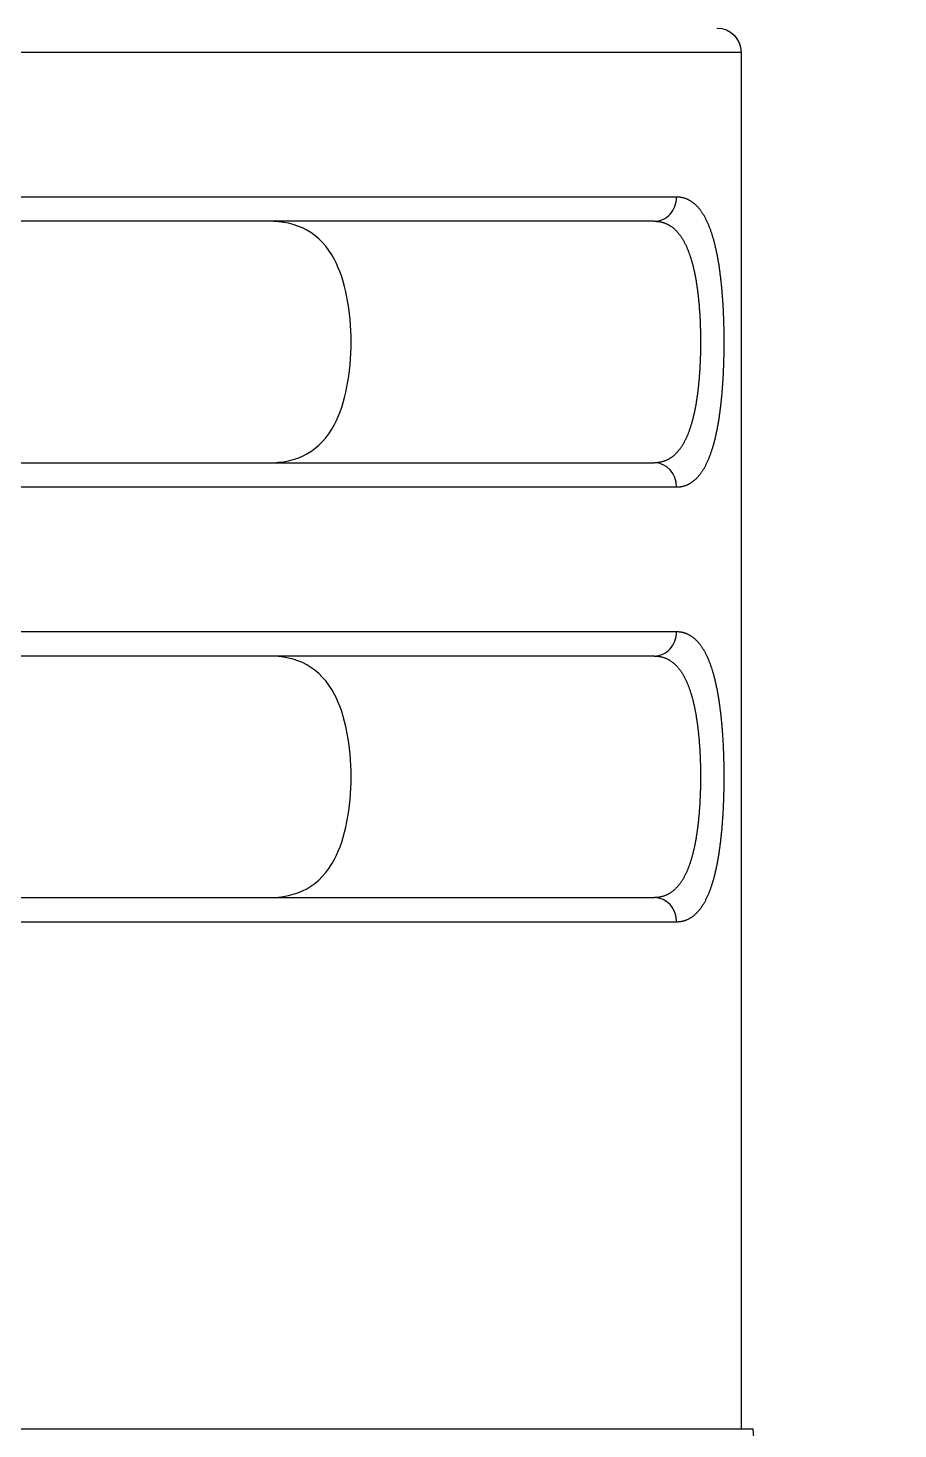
# Model space of a CAD drawing. Header units: millimetres. Extents: x 4900 to 5740, y 840 to 1434.
# Drawn here: x 5261.87 to 5265.47, y 974.83 to 980.63 of the extents above; entities that cross this region are included whole.
import ezdxf

# ---------------------------------------------------------------- set-up
doc = ezdxf.new("R2010")
doc.units = ezdxf.units.MM

msp = doc.modelspace()

# ---------------------------------------------------------------- linework, layer by layer
at = {"extrusion": (-1, 2.22045e-16, 2.96604e-13)}
for p, q in [((5258.3234, 980.5311), (5264.8234, 980.5311)), ((5264.8234, 980.5311), (5264.8234, 974.8311)), ((5264.5565, 979.9311), (5258.5902, 979.9311)), ((5264.4647, 979.8311), (5258.682, 979.8311)), ((5258.682, 978.8311), (5264.4647, 978.8311)), ((5258.5902, 978.7311), (5264.5565, 978.7311)), ((5264.5565, 978.1311), (5258.5902, 978.1311)), ((5264.4647, 978.0311), (5258.682, 978.0311)), ((5258.682, 977.0311), (5264.4647, 977.0311)), ((5258.5902, 976.9311), (5264.5565, 976.9311))]:
    msp.add_line(p, q, dxfattribs=at)
at = {"extrusion": (-5.04871e-29, 2.22045e-16, -1)}
msp.add_arc((-5264.7234, 980.5311), 0.1, 90, 180, dxfattribs=at)
for centre, start_param, end_param in [((5264.4647, 979.9311), 3.141588, 4.712388), ((5264.4647, 978.7311), 4.712415, 6.283207), ((5264.4647, 978.1311), 3.141588, 4.712388), ((5264.4647, 976.9311), 4.712415, 6.283207)]:
    msp.add_ellipse(centre, major_axis=(0, 0.1), ratio=0.917894, start_param=start_param, end_param=end_param)
for points, knots in [([(5264.5565, 978.7311), (5264.558, 978.7311), (5264.5611, 978.7312), (5264.5656, 978.7315), (5264.5701, 978.7319), (5264.5745, 978.7325), (5264.5789, 978.7333), (5264.5832, 978.7343), (5264.5874, 978.7354), (5264.5916, 978.7367), (5264.5957, 978.7382), (5264.5998, 978.7398), (5264.6038, 978.7416), (5264.6077, 978.7436), (5264.6116, 978.7457), (5264.6154, 978.748), (5264.6192, 978.7505), (5264.6229, 978.7531), (5264.6266, 978.7558), (5264.6302, 978.7588), (5264.6337, 978.7619), (5264.6371, 978.7651), (5264.6405, 978.7685), (5264.6439, 978.772), (5264.6472, 978.7757), (5264.6504, 978.7795), (5264.6536, 978.7835), (5264.6567, 978.7876), (5264.6597, 978.7919), (5264.6627, 978.7963), (5264.6657, 978.8008), (5264.6685, 978.8055), (5264.6714, 978.8103), (5264.6741, 978.8152), (5264.6768, 978.8203), (5264.6795, 978.8255), (5264.6821, 978.8309), (5264.6846, 978.8363), (5264.6871, 978.8419), (5264.6895, 978.8477), (5264.6919, 978.8535), (5264.6942, 978.8595), (5264.6965, 978.8655), (5264.6987, 978.8717), (5264.7009, 978.878), (5264.703, 978.8845), (5264.705, 978.891), (5264.7071, 978.8976), (5264.709, 978.9044), (5264.7109, 978.9112), (5264.7128, 978.9182), (5264.7146, 978.9253), (5264.7164, 978.9324), (5264.7181, 978.9397), (5264.7198, 978.9471), (5264.7214, 978.9545), (5264.723, 978.9621), (5264.7245, 978.9698), (5264.726, 978.9775), (5264.7274, 978.9854), (5264.7288, 978.9933), (5264.7302, 979.0013), (5264.7315, 979.0094), (5264.7328, 979.0175), (5264.734, 979.0258), (5264.7352, 979.0341), (5264.7363, 979.0424), (5264.7374, 979.0509), (5264.7385, 979.0594), (5264.7395, 979.068), (5264.7405, 979.0766), (5264.7415, 979.0853), (5264.7424, 979.0941), (5264.7432, 979.1029), (5264.7441, 979.1118), (5264.7449, 979.1208), (5264.7456, 979.1298), (5264.7463, 979.1388), (5264.747, 979.1479), (5264.7477, 979.1571), (5264.7483, 979.1662), (5264.7489, 979.1755), (5264.7494, 979.1847), (5264.7499, 979.194), (5264.7504, 979.2033), (5264.7508, 979.2126), (5264.7512, 979.222), (5264.7516, 979.2314), (5264.7519, 979.2409), (5264.7522, 979.2503), (5264.7525, 979.2598), (5264.7527, 979.2693), (5264.7529, 979.2788), (5264.7531, 979.2883), (5264.7532, 979.2978), (5264.7533, 979.3073), (5264.7534, 979.3169), (5264.7534, 979.3264), (5264.7534, 979.3359), (5264.7534, 979.3455), (5264.7533, 979.355), (5264.7532, 979.3646), (5264.7531, 979.3741), (5264.7529, 979.3837), (5264.7527, 979.3932), (5264.7525, 979.4026), (5264.7522, 979.4121), (5264.7519, 979.4215), (5264.7516, 979.4309), (5264.7512, 979.4403), (5264.7508, 979.4496), (5264.7504, 979.459), (5264.7499, 979.4683), (5264.7494, 979.4776), (5264.7489, 979.4868), (5264.7483, 979.496), (5264.7477, 979.5052), (5264.747, 979.5144), (5264.7463, 979.5235), (5264.7456, 979.5325), (5264.7449, 979.5415), (5264.7441, 979.5505), (5264.7432, 979.5594), (5264.7424, 979.5682), (5264.7415, 979.5769), (5264.7405, 979.5857), (5264.7395, 979.5943), (5264.7385, 979.6029), (5264.7374, 979.6114), (5264.7363, 979.6198), (5264.7352, 979.6282), (5264.734, 979.6365), (5264.7328, 979.6447), (5264.7315, 979.6529), (5264.7302, 979.661), (5264.7288, 979.669), (5264.7274, 979.6769), (5264.726, 979.6847), (5264.7245, 979.6925), (5264.723, 979.7001), (5264.7214, 979.7077), (5264.7198, 979.7151), (5264.7181, 979.7225), (5264.7164, 979.7298), (5264.7146, 979.7369), (5264.7128, 979.744), (5264.7109, 979.751), (5264.709, 979.7578), (5264.7071, 979.7645), (5264.7051, 979.7712), (5264.703, 979.7777), (5264.7009, 979.7842), (5264.6987, 979.7905), (5264.6965, 979.7967), (5264.6942, 979.8028), (5264.6919, 979.8087), (5264.6895, 979.8146), (5264.6871, 979.8203), (5264.6846, 979.8259), (5264.6821, 979.8314), (5264.6795, 979.8367), (5264.6768, 979.8419), (5264.6741, 979.847), (5264.6714, 979.8519), (5264.6685, 979.8568), (5264.6657, 979.8614), (5264.6627, 979.866), (5264.6597, 979.8704), (5264.6567, 979.8746), (5264.6536, 979.8788), (5264.6504, 979.8827), (5264.6472, 979.8866), (5264.6439, 979.8903), (5264.6405, 979.8938), (5264.6371, 979.8972), (5264.6337, 979.9004), (5264.6301, 979.9035), (5264.6266, 979.9064), (5264.6229, 979.9092), (5264.6192, 979.9118), (5264.6154, 979.9143), (5264.6116, 979.9166), (5264.6077, 979.9187), (5264.6038, 979.9207), (5264.5998, 979.9225), (5264.5957, 979.9241), (5264.5916, 979.9256), (5264.5874, 979.9269), (5264.5831, 979.928), (5264.5788, 979.929), (5264.5745, 979.9298), (5264.5701, 979.9304), (5264.5656, 979.9308), (5264.5611, 979.9311), (5264.558, 979.9311), (5264.5565, 979.9311)], [0, 0, 0, 0, 0.0051813, 0.0103627, 0.015544, 0.0207254, 0.0259067, 0.0310881, 0.0362694, 0.0414508, 0.0466321, 0.0518135, 0.0569948, 0.0621762, 0.0673575, 0.0725389, 0.0777202, 0.0829016, 0.0880829, 0.0932642, 0.0984456, 0.1036269, 0.1088083, 0.1139896, 0.119171, 0.1243523, 0.1295337, 0.134715, 0.1398964, 0.1450777, 0.1502591, 0.1554404, 0.1606218, 0.1658031, 0.1709845, 0.1761658, 0.1813472, 0.1865285, 0.1917098, 0.1968912, 0.2020725, 0.2072539, 0.2124352, 0.2176166, 0.2227979, 0.2279793, 0.2331606, 0.238342, 0.2435233, 0.2487047, 0.253886, 0.2590674, 0.2642487, 0.2694301, 0.2746114, 0.2797927, 0.2849741, 0.2901554, 0.2953368, 0.3005181, 0.3056995, 0.3108808, 0.3160622, 0.3212435, 0.3264249, 0.3316062, 0.3367876, 0.3419689, 0.3471503, 0.3523316, 0.357513, 0.3626943, 0.3678756, 0.373057, 0.3782383, 0.3834197, 0.388601, 0.3937824, 0.3989637, 0.4041451, 0.4093264, 0.4145078, 0.4196891, 0.4248705, 0.4300518, 0.4352332, 0.4404145, 0.4455959, 0.4507772, 0.4559585, 0.4611399, 0.4663212, 0.4715026, 0.4766839, 0.4818653, 0.4870466, 0.492228, 0.4974093, 0.5025907, 0.507772, 0.5129534, 0.5181347, 0.5233161, 0.5284974, 0.5336788, 0.5388601, 0.5440415, 0.5492228, 0.5544041, 0.5595855, 0.5647668, 0.5699482, 0.5751295, 0.5803109, 0.5854922, 0.5906736, 0.5958549, 0.6010363, 0.6062176, 0.611399, 0.6165803, 0.6217617, 0.626943, 0.6321244, 0.6373057, 0.642487, 0.6476684, 0.6528497, 0.6580311, 0.6632124, 0.6683938, 0.6735751, 0.6787565, 0.6839378, 0.6891192, 0.6943005, 0.6994819, 0.7046632, 0.7098446, 0.7150259, 0.7202073, 0.7253886, 0.7305699, 0.7357513, 0.7409326, 0.746114, 0.7512953, 0.7564767, 0.761658, 0.7668394, 0.7720207, 0.7772021, 0.7823834, 0.7875648, 0.7927461, 0.7979275, 0.8031088, 0.8082902, 0.8134715, 0.8186528, 0.8238342, 0.8290155, 0.8341969, 0.8393782, 0.8445596, 0.8497409, 0.8549223, 0.8601036, 0.865285, 0.8704663, 0.8756477, 0.880829, 0.8860104, 0.8911917, 0.8963731, 0.9015544, 0.9067358, 0.9119171, 0.9170984, 0.9222798, 0.9274611, 0.9326425, 0.9378238, 0.9430052, 0.9481865, 0.9533679, 0.9585492, 0.9637306, 0.9689119, 0.9740933, 0.9792746, 0.984456, 0.9896373, 0.9948187, 1, 1, 1, 1]), ([(5262.8685, 978.8311), (5262.9236, 978.8311), (5262.9791, 978.8415), (5263.0735, 978.8937), (5263.1125, 978.9358), (5263.1631, 979.0319), (5263.1811, 979.0855), (5263.2043, 979.2044), (5263.2097, 979.2696), (5263.2097, 979.3311), (5263.2097, 979.3926), (5263.2043, 979.4579), (5263.1811, 979.5768), (5263.1631, 979.6304), (5263.1125, 979.7265), (5263.0735, 979.7686), (5262.9791, 979.8208), (5262.9236, 979.8311), (5262.8685, 979.8311)], [0.3110542, 0.3110542, 0.3110542, 0.3110542, 0.3348501, 0.3348501, 0.3586461, 0.3586461, 0.3770975, 0.3770975, 0.395549, 0.395549, 0.395549, 0.4140004, 0.4140004, 0.4324518, 0.4324518, 0.4562478, 0.4562478, 0.480042, 0.480042, 0.480042, 0.480042]), ([(5264.4647, 979.8311), (5264.4663, 979.8311), (5264.4694, 979.8311), (5264.4739, 979.8308), (5264.4784, 979.8304), (5264.4829, 979.8299), (5264.4873, 979.8292), (5264.4916, 979.8283), (5264.4959, 979.8273), (5264.5001, 979.8261), (5264.5042, 979.8248), (5264.5083, 979.8233), (5264.5123, 979.8217), (5264.5162, 979.8199), (5264.5201, 979.818), (5264.5239, 979.8159), (5264.5277, 979.8137), (5264.5314, 979.8114), (5264.535, 979.8089), (5264.5386, 979.8062), (5264.5421, 979.8035), (5264.5455, 979.8006), (5264.5489, 979.7976), (5264.5522, 979.7944), (5264.5555, 979.7911), (5264.5586, 979.7877), (5264.5618, 979.7841), (5264.5648, 979.7804), (5264.5678, 979.7766), (5264.5708, 979.7727), (5264.5737, 979.7686), (5264.5765, 979.7644), (5264.5793, 979.7601), (5264.582, 979.7557), (5264.5846, 979.7512), (5264.5872, 979.7465), (5264.5898, 979.7418), (5264.5923, 979.7369), (5264.5947, 979.7319), (5264.597, 979.7268), (5264.5994, 979.7215), (5264.6016, 979.7162), (5264.6038, 979.7108), (5264.606, 979.7052), (5264.6081, 979.6996), (5264.6101, 979.6938), (5264.6121, 979.6879), (5264.6141, 979.682), (5264.616, 979.6759), (5264.6178, 979.6698), (5264.6196, 979.6635), (5264.6214, 979.6572), (5264.623, 979.6508), (5264.6247, 979.6442), (5264.6263, 979.6376), (5264.6278, 979.6309), (5264.6294, 979.6241), (5264.6308, 979.6173), (5264.6322, 979.6103), (5264.6336, 979.6033), (5264.6349, 979.5961), (5264.6362, 979.589), (5264.6374, 979.5817), (5264.6386, 979.5743), (5264.6398, 979.5669), (5264.6409, 979.5594), (5264.6419, 979.5519), (5264.6429, 979.5443), (5264.6439, 979.5366), (5264.6448, 979.5289), (5264.6457, 979.5211), (5264.6466, 979.5132), (5264.6474, 979.5053), (5264.6482, 979.4974), (5264.6489, 979.4894), (5264.6496, 979.4813), (5264.6502, 979.4732), (5264.6509, 979.4651), (5264.6514, 979.4569), (5264.652, 979.4487), (5264.6525, 979.4404), (5264.6529, 979.4321), (5264.6534, 979.4238), (5264.6537, 979.4155), (5264.6541, 979.4072), (5264.6544, 979.3988), (5264.6547, 979.3904), (5264.6549, 979.3819), (5264.6551, 979.3735), (5264.6553, 979.365), (5264.6554, 979.3566), (5264.6555, 979.3481), (5264.6555, 979.3396), (5264.6556, 979.3339), (5264.6556, 979.3311)], [0.0000003, 0.0000003, 0.0000003, 0.0000003, 0.0108696, 0.0217391, 0.0326087, 0.0434783, 0.0543478, 0.0652174, 0.076087, 0.0869565, 0.0978261, 0.1086957, 0.1195652, 0.1304348, 0.1413043, 0.1521739, 0.1630435, 0.173913, 0.1847826, 0.1956522, 0.2065217, 0.2173913, 0.2282609, 0.2391304, 0.25, 0.2608696, 0.2717391, 0.2826087, 0.2934783, 0.3043478, 0.3152174, 0.326087, 0.3369565, 0.3478261, 0.3586957, 0.3695652, 0.3804348, 0.3913043, 0.4021739, 0.4130435, 0.423913, 0.4347826, 0.4456522, 0.4565217, 0.4673913, 0.4782609, 0.4891304, 0.5, 0.5108696, 0.5217391, 0.5326087, 0.5434783, 0.5543478, 0.5652174, 0.576087, 0.5869565, 0.5978261, 0.6086957, 0.6195652, 0.6304348, 0.6413043, 0.6521739, 0.6630435, 0.673913, 0.6847826, 0.6956522, 0.7065217, 0.7173913, 0.7282609, 0.7391304, 0.75, 0.7608696, 0.7717391, 0.7826087, 0.7934783, 0.8043478, 0.8152174, 0.826087, 0.8369565, 0.8478261, 0.8586957, 0.8695652, 0.8804348, 0.8913043, 0.9021739, 0.9130435, 0.923913, 0.9347826, 0.9456522, 0.9565217, 0.9673913, 0.9782609, 0.9891304, 1, 1, 1, 1]), ([(5264.6556, 979.3311), (5264.6556, 979.3283), (5264.6556, 979.3254), (5264.6555, 979.3226), (5264.6555, 979.3198), (5264.6555, 979.317), (5264.6555, 979.3141), (5264.6555, 979.3113), (5264.6554, 979.3085), (5264.6554, 979.3057), (5264.6554, 979.3028), (5264.6553, 979.3), (5264.6553, 979.2972), (5264.6552, 979.2944), (5264.6552, 979.2916), (5264.6551, 979.2887), (5264.655, 979.2859), (5264.655, 979.2831), (5264.6549, 979.2803), (5264.6548, 979.2775), (5264.6547, 979.2747), (5264.6547, 979.2719), (5264.6546, 979.2691), (5264.6545, 979.2663), (5264.6544, 979.2635), (5264.6543, 979.2607), (5264.6542, 979.2579), (5264.6541, 979.2551), (5264.654, 979.2523), (5264.6539, 979.2495), (5264.6537, 979.2467), (5264.6536, 979.2439), (5264.6535, 979.2411), (5264.6533, 979.2384), (5264.6532, 979.2356), (5264.6531, 979.2328), (5264.6529, 979.23), (5264.6528, 979.2273), (5264.6526, 979.2245), (5264.6525, 979.2218), (5264.6523, 979.219), (5264.6521, 979.2162), (5264.652, 979.2135), (5264.6518, 979.2108), (5264.6516, 979.208), (5264.6514, 979.2053), (5264.6512, 979.2026), (5264.651, 979.1998), (5264.6508, 979.1971), (5264.6506, 979.1944), (5264.6504, 979.1917), (5264.6502, 979.189), (5264.65, 979.1863), (5264.6498, 979.1836), (5264.6496, 979.1809), (5264.6494, 979.1782), (5264.6491, 979.1755), (5264.6489, 979.1728), (5264.6486, 979.1701), (5264.6484, 979.1675), (5264.6482, 979.1648), (5264.6479, 979.1621), (5264.6476, 979.1595), (5264.6474, 979.1568), (5264.6471, 979.1542), (5264.6468, 979.1516), (5264.6466, 979.1489), (5264.6463, 979.1463), (5264.646, 979.1437), (5264.6457, 979.1411), (5264.6454, 979.1385), (5264.6451, 979.1359), (5264.6448, 979.1333), (5264.6445, 979.1307), (5264.6442, 979.1281), (5264.6439, 979.1256), (5264.6436, 979.123), (5264.6432, 979.1204), (5264.6429, 979.1179), (5264.6426, 979.1154), (5264.6422, 979.1128), (5264.6419, 979.1103), (5264.6416, 979.1078), (5264.6412, 979.1052), (5264.6408, 979.1027), (5264.6405, 979.1002), (5264.6401, 979.0977), (5264.6397, 979.0953), (5264.6394, 979.0928), (5264.639, 979.0903), (5264.6386, 979.0879), (5264.6382, 979.0854), (5264.6378, 979.083), (5264.6374, 979.0805), (5264.637, 979.0781), (5264.6366, 979.0757), (5264.6362, 979.0733), (5264.6358, 979.0708), (5264.6353, 979.0685), (5264.6349, 979.0661), (5264.6345, 979.0637), (5264.634, 979.0613), (5264.6336, 979.059), (5264.6331, 979.0566), (5264.6327, 979.0542), (5264.6322, 979.0519), (5264.6317, 979.0496), (5264.6313, 979.0473), (5264.6308, 979.045), (5264.6303, 979.0427), (5264.6298, 979.0404), (5264.6293, 979.0381), (5264.6288, 979.0358), (5264.6283, 979.0335), (5264.6278, 979.0313), (5264.6273, 979.029), (5264.6268, 979.0268), (5264.6263, 979.0246), (5264.6257, 979.0224), (5264.6252, 979.0202), (5264.6247, 979.018), (5264.6241, 979.0158), (5264.6236, 979.0136), (5264.623, 979.0114), (5264.6225, 979.0093), (5264.6219, 979.0071), (5264.6213, 979.005), (5264.6208, 979.0029), (5264.6202, 979.0008), (5264.6196, 978.9987), (5264.619, 978.9966), (5264.6184, 978.9945), (5264.6178, 978.9924), (5264.6172, 978.9904), (5264.6166, 978.9883), (5264.6159, 978.9863), (5264.6153, 978.9842), (5264.6147, 978.9822), (5264.614, 978.9802), (5264.6134, 978.9782), (5264.6128, 978.9762), (5264.6121, 978.9743), (5264.6114, 978.9723), (5264.6108, 978.9704), (5264.6101, 978.9684), (5264.6094, 978.9665), (5264.6088, 978.9646), (5264.6081, 978.9627), (5264.6074, 978.9608), (5264.6067, 978.9589), (5264.606, 978.957), (5264.6052, 978.9552), (5264.6045, 978.9533), (5264.6038, 978.9515), (5264.6031, 978.9497), (5264.6023, 978.9478), (5264.6016, 978.946), (5264.6009, 978.9443), (5264.6001, 978.9425), (5264.5993, 978.9407), (5264.5986, 978.939), (5264.5978, 978.9372), (5264.597, 978.9355), (5264.5962, 978.9338), (5264.5955, 978.9321), (5264.5947, 978.9304), (5264.5939, 978.9287), (5264.593, 978.927), (5264.5922, 978.9254), (5264.5914, 978.9237), (5264.5906, 978.9221), (5264.5897, 978.9205), (5264.5889, 978.9189), (5264.5881, 978.9173), (5264.5872, 978.9157), (5264.5863, 978.9142), (5264.5855, 978.9126), (5264.5846, 978.9111), (5264.5837, 978.9095), (5264.5829, 978.908), (5264.582, 978.9065), (5264.5811, 978.905), (5264.5802, 978.9036), (5264.5792, 978.9021), (5264.5783, 978.9007), (5264.5774, 978.8992), (5264.5765, 978.8978), (5264.5755, 978.8964), (5264.5746, 978.895), (5264.5737, 978.8936), (5264.5727, 978.8923), (5264.5717, 978.8909), (5264.5708, 978.8896), (5264.5698, 978.8882), (5264.5688, 978.8869), (5264.5678, 978.8856), (5264.5668, 978.8843), (5264.5658, 978.8831), (5264.5648, 978.8818), (5264.5638, 978.8806), (5264.5628, 978.8794), (5264.5617, 978.8781), (5264.5607, 978.8769), (5264.5597, 978.8758), (5264.5586, 978.8746), (5264.5576, 978.8734), (5264.5565, 978.8723), (5264.5554, 978.8712), (5264.5544, 978.8701), (5264.5533, 978.869), (5264.5522, 978.8679), (5264.5511, 978.8668), (5264.55, 978.8658), (5264.5489, 978.8647), (5264.5478, 978.8637), (5264.5466, 978.8627), (5264.5455, 978.8617), (5264.5444, 978.8607), (5264.5432, 978.8597), (5264.5421, 978.8588), (5264.5409, 978.8579), (5264.5397, 978.8569), (5264.5386, 978.856), (5264.5374, 978.8551), (5264.5362, 978.8543), (5264.535, 978.8534), (5264.5338, 978.8526), (5264.5326, 978.8517), (5264.5314, 978.8509), (5264.5302, 978.8501), (5264.5289, 978.8493), (5264.5277, 978.8486), (5264.5264, 978.8478), (5264.5252, 978.8471), (5264.5239, 978.8464), (5264.5227, 978.8457), (5264.5214, 978.845), (5264.5201, 978.8443), (5264.5188, 978.8436), (5264.5175, 978.843), (5264.5162, 978.8424), (5264.5149, 978.8418), (5264.5136, 978.8412), (5264.5123, 978.8406), (5264.511, 978.8401), (5264.5096, 978.8395), (5264.5083, 978.839), (5264.5069, 978.8385), (5264.5056, 978.838), (5264.5042, 978.8375), (5264.5028, 978.8371), (5264.5015, 978.8366), (5264.5001, 978.8362), (5264.4987, 978.8358), (5264.4973, 978.8354), (5264.4959, 978.835), (5264.4945, 978.8347), (5264.493, 978.8343), (5264.4916, 978.834), (5264.4902, 978.8337), (5264.4887, 978.8334), (5264.4873, 978.8331), (5264.4858, 978.8329), (5264.4844, 978.8326), (5264.4829, 978.8324), (5264.4814, 978.8322), (5264.4799, 978.832), (5264.4784, 978.8319), (5264.4769, 978.8317), (5264.4754, 978.8316), (5264.4739, 978.8315), (5264.4724, 978.8313), (5264.4709, 978.8313), (5264.4693, 978.8312), (5264.4678, 978.8312), (5264.4663, 978.8311), (5264.4647, 978.8311)], [0, 0, 0, 0, 0.0108696, 0.0108696, 0.0108696, 0.0217391, 0.0217391, 0.0217391, 0.0326087, 0.0326087, 0.0326087, 0.0434783, 0.0434783, 0.0434783, 0.0543478, 0.0543478, 0.0543478, 0.0652174, 0.0652174, 0.0652174, 0.076087, 0.076087, 0.076087, 0.0869565, 0.0869565, 0.0869565, 0.0978261, 0.0978261, 0.0978261, 0.1086957, 0.1086957, 0.1086957, 0.1195652, 0.1195652, 0.1195652, 0.1304348, 0.1304348, 0.1304348, 0.1413043, 0.1413043, 0.1413043, 0.1521739, 0.1521739, 0.1521739, 0.1630435, 0.1630435, 0.1630435, 0.173913, 0.173913, 0.173913, 0.1847826, 0.1847826, 0.1847826, 0.1956522, 0.1956522, 0.1956522, 0.2065217, 0.2065217, 0.2065217, 0.2173913, 0.2173913, 0.2173913, 0.2282609, 0.2282609, 0.2282609, 0.2391304, 0.2391304, 0.2391304, 0.25, 0.25, 0.25, 0.2608696, 0.2608696, 0.2608696, 0.2717391, 0.2717391, 0.2717391, 0.2826087, 0.2826087, 0.2826087, 0.2934783, 0.2934783, 0.2934783, 0.3043478, 0.3043478, 0.3043478, 0.3152174, 0.3152174, 0.3152174, 0.326087, 0.326087, 0.326087, 0.3369565, 0.3369565, 0.3369565, 0.3478261, 0.3478261, 0.3478261, 0.3586957, 0.3586957, 0.3586957, 0.3695652, 0.3695652, 0.3695652, 0.3804348, 0.3804348, 0.3804348, 0.3913043, 0.3913043, 0.3913043, 0.4021739, 0.4021739, 0.4021739, 0.4130435, 0.4130435, 0.4130435, 0.423913, 0.423913, 0.423913, 0.4347826, 0.4347826, 0.4347826, 0.4456522, 0.4456522, 0.4456522, 0.4565217, 0.4565217, 0.4565217, 0.4673913, 0.4673913, 0.4673913, 0.4782609, 0.4782609, 0.4782609, 0.4891304, 0.4891304, 0.4891304, 0.5, 0.5, 0.5, 0.5108696, 0.5108696, 0.5108696, 0.5217391, 0.5217391, 0.5217391, 0.5326087, 0.5326087, 0.5326087, 0.5434783, 0.5434783, 0.5434783, 0.5543478, 0.5543478, 0.5543478, 0.5652174, 0.5652174, 0.5652174, 0.576087, 0.576087, 0.576087, 0.5869565, 0.5869565, 0.5869565, 0.5978261, 0.5978261, 0.5978261, 0.6086957, 0.6086957, 0.6086957, 0.6195652, 0.6195652, 0.6195652, 0.6304348, 0.6304348, 0.6304348, 0.6413043, 0.6413043, 0.6413043, 0.6521739, 0.6521739, 0.6521739, 0.6630435, 0.6630435, 0.6630435, 0.673913, 0.673913, 0.673913, 0.6847826, 0.6847826, 0.6847826, 0.6956522, 0.6956522, 0.6956522, 0.7065217, 0.7065217, 0.7065217, 0.7173913, 0.7173913, 0.7173913, 0.7282609, 0.7282609, 0.7282609, 0.7391304, 0.7391304, 0.7391304, 0.75, 0.75, 0.75, 0.7608696, 0.7608696, 0.7608696, 0.7717391, 0.7717391, 0.7717391, 0.7826087, 0.7826087, 0.7826087, 0.7934783, 0.7934783, 0.7934783, 0.8043478, 0.8043478, 0.8043478, 0.8152174, 0.8152174, 0.8152174, 0.826087, 0.826087, 0.826087, 0.8369565, 0.8369565, 0.8369565, 0.8478261, 0.8478261, 0.8478261, 0.8586957, 0.8586957, 0.8586957, 0.8695652, 0.8695652, 0.8695652, 0.8804348, 0.8804348, 0.8804348, 0.8913043, 0.8913043, 0.8913043, 0.9021739, 0.9021739, 0.9021739, 0.9130435, 0.9130435, 0.9130435, 0.923913, 0.923913, 0.923913, 0.9347826, 0.9347826, 0.9347826, 0.9456522, 0.9456522, 0.9456522, 0.9565217, 0.9565217, 0.9565217, 0.9673913, 0.9673913, 0.9673913, 0.9782609, 0.9782609, 0.9782609, 0.9891304, 0.9891304, 0.9891304, 0.9999996, 0.9999996, 0.9999996, 0.9999996]), ([(5264.5565, 976.9311), (5264.558, 976.9311), (5264.5611, 976.9312), (5264.5656, 976.9315), (5264.5701, 976.9319), (5264.5745, 976.9325), (5264.5789, 976.9333), (5264.5832, 976.9343), (5264.5874, 976.9354), (5264.5916, 976.9367), (5264.5957, 976.9382), (5264.5998, 976.9398), (5264.6038, 976.9416), (5264.6077, 976.9436), (5264.6116, 976.9457), (5264.6154, 976.948), (5264.6192, 976.9505), (5264.6229, 976.9531), (5264.6266, 976.9558), (5264.6302, 976.9588), (5264.6337, 976.9619), (5264.6371, 976.9651), (5264.6405, 976.9685), (5264.6439, 976.972), (5264.6472, 976.9757), (5264.6504, 976.9795), (5264.6536, 976.9835), (5264.6567, 976.9876), (5264.6597, 976.9919), (5264.6627, 976.9963), (5264.6657, 977.0008), (5264.6685, 977.0055), (5264.6714, 977.0103), (5264.6741, 977.0152), (5264.6768, 977.0203), (5264.6795, 977.0255), (5264.6821, 977.0309), (5264.6846, 977.0363), (5264.6871, 977.0419), (5264.6895, 977.0477), (5264.6919, 977.0535), (5264.6942, 977.0595), (5264.6965, 977.0655), (5264.6987, 977.0717), (5264.7009, 977.078), (5264.703, 977.0845), (5264.705, 977.091), (5264.7071, 977.0976), (5264.709, 977.1044), (5264.7109, 977.1112), (5264.7128, 977.1182), (5264.7146, 977.1253), (5264.7164, 977.1324), (5264.7181, 977.1397), (5264.7198, 977.1471), (5264.7214, 977.1545), (5264.723, 977.1621), (5264.7245, 977.1698), (5264.726, 977.1775), (5264.7274, 977.1854), (5264.7288, 977.1933), (5264.7302, 977.2013), (5264.7315, 977.2094), (5264.7328, 977.2175), (5264.734, 977.2258), (5264.7352, 977.2341), (5264.7363, 977.2424), (5264.7374, 977.2509), (5264.7385, 977.2594), (5264.7395, 977.268), (5264.7405, 977.2766), (5264.7415, 977.2853), (5264.7424, 977.2941), (5264.7432, 977.3029), (5264.7441, 977.3118), (5264.7449, 977.3208), (5264.7456, 977.3298), (5264.7463, 977.3388), (5264.747, 977.3479), (5264.7477, 977.3571), (5264.7483, 977.3662), (5264.7489, 977.3755), (5264.7494, 977.3847), (5264.7499, 977.394), (5264.7504, 977.4033), (5264.7508, 977.4126), (5264.7512, 977.422), (5264.7516, 977.4314), (5264.7519, 977.4409), (5264.7522, 977.4503), (5264.7525, 977.4598), (5264.7527, 977.4693), (5264.7529, 977.4788), (5264.7531, 977.4883), (5264.7532, 977.4978), (5264.7533, 977.5073), (5264.7534, 977.5169), (5264.7534, 977.5264), (5264.7534, 977.5359), (5264.7534, 977.5455), (5264.7533, 977.555), (5264.7532, 977.5646), (5264.7531, 977.5741), (5264.7529, 977.5837), (5264.7527, 977.5932), (5264.7525, 977.6026), (5264.7522, 977.6121), (5264.7519, 977.6215), (5264.7516, 977.6309), (5264.7512, 977.6403), (5264.7508, 977.6496), (5264.7504, 977.659), (5264.7499, 977.6683), (5264.7494, 977.6776), (5264.7489, 977.6868), (5264.7483, 977.696), (5264.7477, 977.7052), (5264.747, 977.7144), (5264.7463, 977.7235), (5264.7456, 977.7325), (5264.7449, 977.7415), (5264.7441, 977.7505), (5264.7432, 977.7594), (5264.7424, 977.7682), (5264.7415, 977.7769), (5264.7405, 977.7857), (5264.7395, 977.7943), (5264.7385, 977.8029), (5264.7374, 977.8114), (5264.7363, 977.8198), (5264.7352, 977.8282), (5264.734, 977.8365), (5264.7328, 977.8447), (5264.7315, 977.8529), (5264.7302, 977.861), (5264.7288, 977.869), (5264.7274, 977.8769), (5264.726, 977.8847), (5264.7245, 977.8925), (5264.723, 977.9001), (5264.7214, 977.9077), (5264.7198, 977.9151), (5264.7181, 977.9225), (5264.7164, 977.9298), (5264.7146, 977.9369), (5264.7128, 977.944), (5264.7109, 977.951), (5264.709, 977.9578), (5264.7071, 977.9645), (5264.7051, 977.9712), (5264.703, 977.9777), (5264.7009, 977.9842), (5264.6987, 977.9905), (5264.6965, 977.9967), (5264.6942, 978.0028), (5264.6919, 978.0087), (5264.6895, 978.0146), (5264.6871, 978.0203), (5264.6846, 978.0259), (5264.6821, 978.0314), (5264.6795, 978.0367), (5264.6768, 978.0419), (5264.6741, 978.047), (5264.6714, 978.0519), (5264.6685, 978.0568), (5264.6657, 978.0614), (5264.6627, 978.066), (5264.6597, 978.0704), (5264.6567, 978.0746), (5264.6536, 978.0788), (5264.6504, 978.0827), (5264.6472, 978.0866), (5264.6439, 978.0903), (5264.6405, 978.0938), (5264.6371, 978.0972), (5264.6337, 978.1004), (5264.6301, 978.1035), (5264.6266, 978.1064), (5264.6229, 978.1092), (5264.6192, 978.1118), (5264.6154, 978.1143), (5264.6116, 978.1166), (5264.6077, 978.1187), (5264.6038, 978.1207), (5264.5998, 978.1225), (5264.5957, 978.1241), (5264.5916, 978.1256), (5264.5874, 978.1269), (5264.5831, 978.128), (5264.5788, 978.129), (5264.5745, 978.1298), (5264.5701, 978.1304), (5264.5656, 978.1308), (5264.5611, 978.1311), (5264.558, 978.1311), (5264.5565, 978.1311)], [0, 0, 0, 0, 0.0051813, 0.0103627, 0.015544, 0.0207254, 0.0259067, 0.0310881, 0.0362694, 0.0414508, 0.0466321, 0.0518135, 0.0569948, 0.0621762, 0.0673575, 0.0725389, 0.0777202, 0.0829016, 0.0880829, 0.0932642, 0.0984456, 0.1036269, 0.1088083, 0.1139896, 0.119171, 0.1243523, 0.1295337, 0.134715, 0.1398964, 0.1450777, 0.1502591, 0.1554404, 0.1606218, 0.1658031, 0.1709845, 0.1761658, 0.1813472, 0.1865285, 0.1917098, 0.1968912, 0.2020725, 0.2072539, 0.2124352, 0.2176166, 0.2227979, 0.2279793, 0.2331606, 0.238342, 0.2435233, 0.2487047, 0.253886, 0.2590674, 0.2642487, 0.2694301, 0.2746114, 0.2797927, 0.2849741, 0.2901554, 0.2953368, 0.3005181, 0.3056995, 0.3108808, 0.3160622, 0.3212435, 0.3264249, 0.3316062, 0.3367876, 0.3419689, 0.3471503, 0.3523316, 0.357513, 0.3626943, 0.3678756, 0.373057, 0.3782383, 0.3834197, 0.388601, 0.3937824, 0.3989637, 0.4041451, 0.4093264, 0.4145078, 0.4196891, 0.4248705, 0.4300518, 0.4352332, 0.4404145, 0.4455959, 0.4507772, 0.4559585, 0.4611399, 0.4663212, 0.4715026, 0.4766839, 0.4818653, 0.4870466, 0.492228, 0.4974093, 0.5025907, 0.507772, 0.5129534, 0.5181347, 0.5233161, 0.5284974, 0.5336788, 0.5388601, 0.5440415, 0.5492228, 0.5544041, 0.5595855, 0.5647668, 0.5699482, 0.5751295, 0.5803109, 0.5854922, 0.5906736, 0.5958549, 0.6010363, 0.6062176, 0.611399, 0.6165803, 0.6217617, 0.626943, 0.6321244, 0.6373057, 0.642487, 0.6476684, 0.6528497, 0.6580311, 0.6632124, 0.6683938, 0.6735751, 0.6787565, 0.6839378, 0.6891192, 0.6943005, 0.6994819, 0.7046632, 0.7098446, 0.7150259, 0.7202073, 0.7253886, 0.7305699, 0.7357513, 0.7409326, 0.746114, 0.7512953, 0.7564767, 0.761658, 0.7668394, 0.7720207, 0.7772021, 0.7823834, 0.7875648, 0.7927461, 0.7979275, 0.8031088, 0.8082902, 0.8134715, 0.8186528, 0.8238342, 0.8290155, 0.8341969, 0.8393782, 0.8445596, 0.8497409, 0.8549223, 0.8601036, 0.865285, 0.8704663, 0.8756477, 0.880829, 0.8860104, 0.8911917, 0.8963731, 0.9015544, 0.9067358, 0.9119171, 0.9170984, 0.9222798, 0.9274611, 0.9326425, 0.9378238, 0.9430052, 0.9481865, 0.9533679, 0.9585492, 0.9637306, 0.9689119, 0.9740933, 0.9792746, 0.984456, 0.9896373, 0.9948187, 1, 1, 1, 1]), ([(5262.8685, 977.0311), (5262.9236, 977.0311), (5262.9791, 977.0415), (5263.0735, 977.0937), (5263.1125, 977.1358), (5263.1631, 977.2319), (5263.1811, 977.2855), (5263.2043, 977.4044), (5263.2097, 977.4696), (5263.2097, 977.5311), (5263.2097, 977.5926), (5263.2043, 977.6579), (5263.1811, 977.7768), (5263.1631, 977.8304), (5263.1125, 977.9265), (5263.0735, 977.9686), (5262.9791, 978.0208), (5262.9236, 978.0311), (5262.8685, 978.0311)], [0.3110542, 0.3110542, 0.3110542, 0.3110542, 0.3348501, 0.3348501, 0.3586461, 0.3586461, 0.3770975, 0.3770975, 0.395549, 0.395549, 0.395549, 0.4140004, 0.4140004, 0.4324518, 0.4324518, 0.4562478, 0.4562478, 0.480042, 0.480042, 0.480042, 0.480042]), ([(5264.4647, 978.0311), (5264.4663, 978.0311), (5264.4694, 978.0311), (5264.4739, 978.0308), (5264.4784, 978.0304), (5264.4829, 978.0299), (5264.4873, 978.0292), (5264.4916, 978.0283), (5264.4959, 978.0273), (5264.5001, 978.0261), (5264.5042, 978.0248), (5264.5083, 978.0233), (5264.5123, 978.0217), (5264.5162, 978.0199), (5264.5201, 978.018), (5264.5239, 978.0159), (5264.5277, 978.0137), (5264.5314, 978.0114), (5264.535, 978.0089), (5264.5386, 978.0062), (5264.5421, 978.0035), (5264.5455, 978.0006), (5264.5489, 977.9976), (5264.5522, 977.9944), (5264.5555, 977.9911), (5264.5586, 977.9877), (5264.5618, 977.9841), (5264.5648, 977.9804), (5264.5678, 977.9766), (5264.5708, 977.9727), (5264.5737, 977.9686), (5264.5765, 977.9644), (5264.5793, 977.9601), (5264.582, 977.9557), (5264.5846, 977.9512), (5264.5872, 977.9465), (5264.5898, 977.9418), (5264.5923, 977.9369), (5264.5947, 977.9319), (5264.597, 977.9268), (5264.5994, 977.9215), (5264.6016, 977.9162), (5264.6038, 977.9108), (5264.606, 977.9052), (5264.6081, 977.8996), (5264.6101, 977.8938), (5264.6121, 977.8879), (5264.6141, 977.882), (5264.616, 977.8759), (5264.6178, 977.8698), (5264.6196, 977.8635), (5264.6214, 977.8572), (5264.623, 977.8508), (5264.6247, 977.8442), (5264.6263, 977.8376), (5264.6278, 977.8309), (5264.6294, 977.8241), (5264.6308, 977.8173), (5264.6322, 977.8103), (5264.6336, 977.8033), (5264.6349, 977.7961), (5264.6362, 977.789), (5264.6374, 977.7817), (5264.6386, 977.7743), (5264.6398, 977.7669), (5264.6409, 977.7594), (5264.6419, 977.7519), (5264.6429, 977.7443), (5264.6439, 977.7366), (5264.6448, 977.7289), (5264.6457, 977.7211), (5264.6466, 977.7132), (5264.6474, 977.7053), (5264.6482, 977.6974), (5264.6489, 977.6894), (5264.6496, 977.6813), (5264.6502, 977.6732), (5264.6509, 977.6651), (5264.6514, 977.6569), (5264.652, 977.6487), (5264.6525, 977.6404), (5264.6529, 977.6321), (5264.6534, 977.6238), (5264.6537, 977.6155), (5264.6541, 977.6072), (5264.6544, 977.5988), (5264.6547, 977.5904), (5264.6549, 977.5819), (5264.6551, 977.5735), (5264.6553, 977.565), (5264.6554, 977.5566), (5264.6555, 977.5481), (5264.6555, 977.5396), (5264.6556, 977.5339), (5264.6556, 977.5311)], [0.0000003, 0.0000003, 0.0000003, 0.0000003, 0.0108696, 0.0217391, 0.0326087, 0.0434783, 0.0543478, 0.0652174, 0.076087, 0.0869565, 0.0978261, 0.1086957, 0.1195652, 0.1304348, 0.1413043, 0.1521739, 0.1630435, 0.173913, 0.1847826, 0.1956522, 0.2065217, 0.2173913, 0.2282609, 0.2391304, 0.25, 0.2608696, 0.2717391, 0.2826087, 0.2934783, 0.3043478, 0.3152174, 0.326087, 0.3369565, 0.3478261, 0.3586957, 0.3695652, 0.3804348, 0.3913043, 0.4021739, 0.4130435, 0.423913, 0.4347826, 0.4456522, 0.4565217, 0.4673913, 0.4782609, 0.4891304, 0.5, 0.5108696, 0.5217391, 0.5326087, 0.5434783, 0.5543478, 0.5652174, 0.576087, 0.5869565, 0.5978261, 0.6086957, 0.6195652, 0.6304348, 0.6413043, 0.6521739, 0.6630435, 0.673913, 0.6847826, 0.6956522, 0.7065217, 0.7173913, 0.7282609, 0.7391304, 0.75, 0.7608696, 0.7717391, 0.7826087, 0.7934783, 0.8043478, 0.8152174, 0.826087, 0.8369565, 0.8478261, 0.8586957, 0.8695652, 0.8804348, 0.8913043, 0.9021739, 0.9130435, 0.923913, 0.9347826, 0.9456522, 0.9565217, 0.9673913, 0.9782609, 0.9891304, 1, 1, 1, 1]), ([(5264.6556, 977.5311), (5264.6556, 977.5283), (5264.6556, 977.5254), (5264.6555, 977.5226), (5264.6555, 977.5198), (5264.6555, 977.517), (5264.6555, 977.5141), (5264.6555, 977.5113), (5264.6554, 977.5085), (5264.6554, 977.5057), (5264.6554, 977.5028), (5264.6553, 977.5), (5264.6553, 977.4972), (5264.6552, 977.4944), (5264.6552, 977.4916), (5264.6551, 977.4887), (5264.655, 977.4859), (5264.655, 977.4831), (5264.6549, 977.4803), (5264.6548, 977.4775), (5264.6547, 977.4747), (5264.6547, 977.4719), (5264.6546, 977.4691), (5264.6545, 977.4663), (5264.6544, 977.4635), (5264.6543, 977.4607), (5264.6542, 977.4579), (5264.6541, 977.4551), (5264.654, 977.4523), (5264.6539, 977.4495), (5264.6537, 977.4467), (5264.6536, 977.4439), (5264.6535, 977.4411), (5264.6533, 977.4384), (5264.6532, 977.4356), (5264.6531, 977.4328), (5264.6529, 977.43), (5264.6528, 977.4273), (5264.6526, 977.4245), (5264.6525, 977.4218), (5264.6523, 977.419), (5264.6521, 977.4162), (5264.652, 977.4135), (5264.6518, 977.4108), (5264.6516, 977.408), (5264.6514, 977.4053), (5264.6512, 977.4026), (5264.651, 977.3998), (5264.6508, 977.3971), (5264.6506, 977.3944), (5264.6504, 977.3917), (5264.6502, 977.389), (5264.65, 977.3863), (5264.6498, 977.3836), (5264.6496, 977.3809), (5264.6494, 977.3782), (5264.6491, 977.3755), (5264.6489, 977.3728), (5264.6486, 977.3701), (5264.6484, 977.3675), (5264.6482, 977.3648), (5264.6479, 977.3621), (5264.6476, 977.3595), (5264.6474, 977.3568), (5264.6471, 977.3542), (5264.6468, 977.3516), (5264.6466, 977.3489), (5264.6463, 977.3463), (5264.646, 977.3437), (5264.6457, 977.3411), (5264.6454, 977.3385), (5264.6451, 977.3359), (5264.6448, 977.3333), (5264.6445, 977.3307), (5264.6442, 977.3281), (5264.6439, 977.3256), (5264.6436, 977.323), (5264.6432, 977.3204), (5264.6429, 977.3179), (5264.6426, 977.3154), (5264.6422, 977.3128), (5264.6419, 977.3103), (5264.6416, 977.3078), (5264.6412, 977.3052), (5264.6408, 977.3027), (5264.6405, 977.3002), (5264.6401, 977.2977), (5264.6397, 977.2953), (5264.6394, 977.2928), (5264.639, 977.2903), (5264.6386, 977.2879), (5264.6382, 977.2854), (5264.6378, 977.283), (5264.6374, 977.2805), (5264.637, 977.2781), (5264.6366, 977.2757), (5264.6362, 977.2733), (5264.6358, 977.2708), (5264.6353, 977.2685), (5264.6349, 977.2661), (5264.6345, 977.2637), (5264.634, 977.2613), (5264.6336, 977.259), (5264.6331, 977.2566), (5264.6327, 977.2542), (5264.6322, 977.2519), (5264.6317, 977.2496), (5264.6313, 977.2473), (5264.6308, 977.245), (5264.6303, 977.2427), (5264.6298, 977.2404), (5264.6293, 977.2381), (5264.6288, 977.2358), (5264.6283, 977.2335), (5264.6278, 977.2313), (5264.6273, 977.229), (5264.6268, 977.2268), (5264.6263, 977.2246), (5264.6257, 977.2224), (5264.6252, 977.2202), (5264.6247, 977.218), (5264.6241, 977.2158), (5264.6236, 977.2136), (5264.623, 977.2114), (5264.6225, 977.2093), (5264.6219, 977.2071), (5264.6213, 977.205), (5264.6208, 977.2029), (5264.6202, 977.2008), (5264.6196, 977.1987), (5264.619, 977.1966), (5264.6184, 977.1945), (5264.6178, 977.1924), (5264.6172, 977.1904), (5264.6166, 977.1883), (5264.6159, 977.1863), (5264.6153, 977.1842), (5264.6147, 977.1822), (5264.614, 977.1802), (5264.6134, 977.1782), (5264.6128, 977.1762), (5264.6121, 977.1743), (5264.6114, 977.1723), (5264.6108, 977.1704), (5264.6101, 977.1684), (5264.6094, 977.1665), (5264.6088, 977.1646), (5264.6081, 977.1627), (5264.6074, 977.1608), (5264.6067, 977.1589), (5264.606, 977.157), (5264.6052, 977.1552), (5264.6045, 977.1533), (5264.6038, 977.1515), (5264.6031, 977.1497), (5264.6023, 977.1478), (5264.6016, 977.146), (5264.6009, 977.1443), (5264.6001, 977.1425), (5264.5993, 977.1407), (5264.5986, 977.139), (5264.5978, 977.1372), (5264.597, 977.1355), (5264.5962, 977.1338), (5264.5955, 977.1321), (5264.5947, 977.1304), (5264.5939, 977.1287), (5264.593, 977.127), (5264.5922, 977.1254), (5264.5914, 977.1237), (5264.5906, 977.1221), (5264.5897, 977.1205), (5264.5889, 977.1189), (5264.5881, 977.1173), (5264.5872, 977.1157), (5264.5863, 977.1142), (5264.5855, 977.1126), (5264.5846, 977.1111), (5264.5837, 977.1095), (5264.5829, 977.108), (5264.582, 977.1065), (5264.5811, 977.105), (5264.5802, 977.1036), (5264.5792, 977.1021), (5264.5783, 977.1007), (5264.5774, 977.0992), (5264.5765, 977.0978), (5264.5755, 977.0964), (5264.5746, 977.095), (5264.5737, 977.0936), (5264.5727, 977.0923), (5264.5717, 977.0909), (5264.5708, 977.0896), (5264.5698, 977.0882), (5264.5688, 977.0869), (5264.5678, 977.0856), (5264.5668, 977.0843), (5264.5658, 977.0831), (5264.5648, 977.0818), (5264.5638, 977.0806), (5264.5628, 977.0794), (5264.5617, 977.0781), (5264.5607, 977.0769), (5264.5597, 977.0758), (5264.5586, 977.0746), (5264.5576, 977.0734), (5264.5565, 977.0723), (5264.5554, 977.0712), (5264.5544, 977.0701), (5264.5533, 977.069), (5264.5522, 977.0679), (5264.5511, 977.0668), (5264.55, 977.0658), (5264.5489, 977.0647), (5264.5478, 977.0637), (5264.5466, 977.0627), (5264.5455, 977.0617), (5264.5444, 977.0607), (5264.5432, 977.0597), (5264.5421, 977.0588), (5264.5409, 977.0579), (5264.5397, 977.0569), (5264.5386, 977.056), (5264.5374, 977.0551), (5264.5362, 977.0543), (5264.535, 977.0534), (5264.5338, 977.0526), (5264.5326, 977.0517), (5264.5314, 977.0509), (5264.5302, 977.0501), (5264.5289, 977.0493), (5264.5277, 977.0486), (5264.5264, 977.0478), (5264.5252, 977.0471), (5264.5239, 977.0464), (5264.5227, 977.0457), (5264.5214, 977.045), (5264.5201, 977.0443), (5264.5188, 977.0436), (5264.5175, 977.043), (5264.5162, 977.0424), (5264.5149, 977.0418), (5264.5136, 977.0412), (5264.5123, 977.0406), (5264.511, 977.0401), (5264.5096, 977.0395), (5264.5083, 977.039), (5264.5069, 977.0385), (5264.5056, 977.038), (5264.5042, 977.0375), (5264.5028, 977.0371), (5264.5015, 977.0366), (5264.5001, 977.0362), (5264.4987, 977.0358), (5264.4973, 977.0354), (5264.4959, 977.035), (5264.4945, 977.0347), (5264.493, 977.0343), (5264.4916, 977.034), (5264.4902, 977.0337), (5264.4887, 977.0334), (5264.4873, 977.0331), (5264.4858, 977.0329), (5264.4844, 977.0326), (5264.4829, 977.0324), (5264.4814, 977.0322), (5264.4799, 977.032), (5264.4784, 977.0319), (5264.4769, 977.0317), (5264.4754, 977.0316), (5264.4739, 977.0315), (5264.4724, 977.0313), (5264.4709, 977.0313), (5264.4693, 977.0312), (5264.4678, 977.0312), (5264.4663, 977.0311), (5264.4647, 977.0311)], [0, 0, 0, 0, 0.0108696, 0.0108696, 0.0108696, 0.0217391, 0.0217391, 0.0217391, 0.0326087, 0.0326087, 0.0326087, 0.0434783, 0.0434783, 0.0434783, 0.0543478, 0.0543478, 0.0543478, 0.0652174, 0.0652174, 0.0652174, 0.076087, 0.076087, 0.076087, 0.0869565, 0.0869565, 0.0869565, 0.0978261, 0.0978261, 0.0978261, 0.1086957, 0.1086957, 0.1086957, 0.1195652, 0.1195652, 0.1195652, 0.1304348, 0.1304348, 0.1304348, 0.1413043, 0.1413043, 0.1413043, 0.1521739, 0.1521739, 0.1521739, 0.1630435, 0.1630435, 0.1630435, 0.173913, 0.173913, 0.173913, 0.1847826, 0.1847826, 0.1847826, 0.1956522, 0.1956522, 0.1956522, 0.2065217, 0.2065217, 0.2065217, 0.2173913, 0.2173913, 0.2173913, 0.2282609, 0.2282609, 0.2282609, 0.2391304, 0.2391304, 0.2391304, 0.25, 0.25, 0.25, 0.2608696, 0.2608696, 0.2608696, 0.2717391, 0.2717391, 0.2717391, 0.2826087, 0.2826087, 0.2826087, 0.2934783, 0.2934783, 0.2934783, 0.3043478, 0.3043478, 0.3043478, 0.3152174, 0.3152174, 0.3152174, 0.326087, 0.326087, 0.326087, 0.3369565, 0.3369565, 0.3369565, 0.3478261, 0.3478261, 0.3478261, 0.3586957, 0.3586957, 0.3586957, 0.3695652, 0.3695652, 0.3695652, 0.3804348, 0.3804348, 0.3804348, 0.3913043, 0.3913043, 0.3913043, 0.4021739, 0.4021739, 0.4021739, 0.4130435, 0.4130435, 0.4130435, 0.423913, 0.423913, 0.423913, 0.4347826, 0.4347826, 0.4347826, 0.4456522, 0.4456522, 0.4456522, 0.4565217, 0.4565217, 0.4565217, 0.4673913, 0.4673913, 0.4673913, 0.4782609, 0.4782609, 0.4782609, 0.4891304, 0.4891304, 0.4891304, 0.5, 0.5, 0.5, 0.5108696, 0.5108696, 0.5108696, 0.5217391, 0.5217391, 0.5217391, 0.5326087, 0.5326087, 0.5326087, 0.5434783, 0.5434783, 0.5434783, 0.5543478, 0.5543478, 0.5543478, 0.5652174, 0.5652174, 0.5652174, 0.576087, 0.576087, 0.576087, 0.5869565, 0.5869565, 0.5869565, 0.5978261, 0.5978261, 0.5978261, 0.6086957, 0.6086957, 0.6086957, 0.6195652, 0.6195652, 0.6195652, 0.6304348, 0.6304348, 0.6304348, 0.6413043, 0.6413043, 0.6413043, 0.6521739, 0.6521739, 0.6521739, 0.6630435, 0.6630435, 0.6630435, 0.673913, 0.673913, 0.673913, 0.6847826, 0.6847826, 0.6847826, 0.6956522, 0.6956522, 0.6956522, 0.7065217, 0.7065217, 0.7065217, 0.7173913, 0.7173913, 0.7173913, 0.7282609, 0.7282609, 0.7282609, 0.7391304, 0.7391304, 0.7391304, 0.75, 0.75, 0.75, 0.7608696, 0.7608696, 0.7608696, 0.7717391, 0.7717391, 0.7717391, 0.7826087, 0.7826087, 0.7826087, 0.7934783, 0.7934783, 0.7934783, 0.8043478, 0.8043478, 0.8043478, 0.8152174, 0.8152174, 0.8152174, 0.826087, 0.826087, 0.826087, 0.8369565, 0.8369565, 0.8369565, 0.8478261, 0.8478261, 0.8478261, 0.8586957, 0.8586957, 0.8586957, 0.8695652, 0.8695652, 0.8695652, 0.8804348, 0.8804348, 0.8804348, 0.8913043, 0.8913043, 0.8913043, 0.9021739, 0.9021739, 0.9021739, 0.9130435, 0.9130435, 0.9130435, 0.923913, 0.923913, 0.923913, 0.9347826, 0.9347826, 0.9347826, 0.9456522, 0.9456522, 0.9456522, 0.9565217, 0.9565217, 0.9565217, 0.9673913, 0.9673913, 0.9673913, 0.9782609, 0.9782609, 0.9782609, 0.9891304, 0.9891304, 0.9891304, 0.9999996, 0.9999996, 0.9999996, 0.9999996]), ([(5258.3222, 974.8311), (5258.3905, 974.8311), (5258.5305, 974.8311), (5258.9524, 974.8311), (5259.227, 974.8311), (5259.8871, 974.8311), (5260.284, 974.8311), (5261.1053, 974.8311), (5261.5421, 974.8311), (5262.3941, 974.8311), (5262.805, 974.8311), (5263.5628, 974.8311), (5263.8859, 974.8311), (5264.431, 974.8311), (5264.6169, 974.8311), (5264.8024, 974.8311), (5264.8496, 974.8311), (5264.8708, 974.8311), (5264.8731, 974.8311), (5264.8731, 974.8311)], [0.000001, 0.000001, 0.000001, 0.000001, 0.119331, 0.119331, 0.24884, 0.24884, 0.420521, 0.420521, 0.644276, 0.644276, 0.93858, 0.93858, 1.330765, 1.330765, 1.861707, 1.861707, 2.245085, 2.245085, 2.349757, 2.349757, 2.349757, 2.349757])]:
    msp.add_open_spline(points, degree=3, knots=knots)
msp.add_open_spline([(5265.4724, 967.932), (5265.2566, 970.2303), (5265.0537, 972.5299), (5264.8731, 974.8311)], degree=3)

doc.saveas('drawing.dxf')
